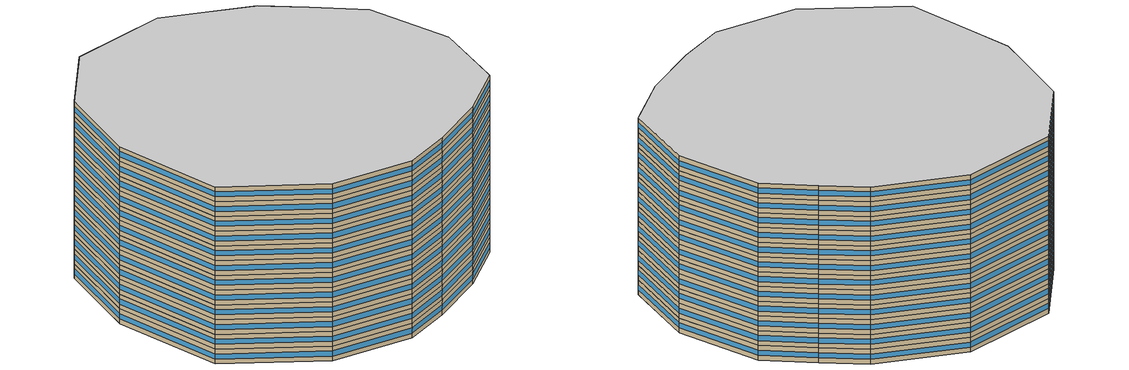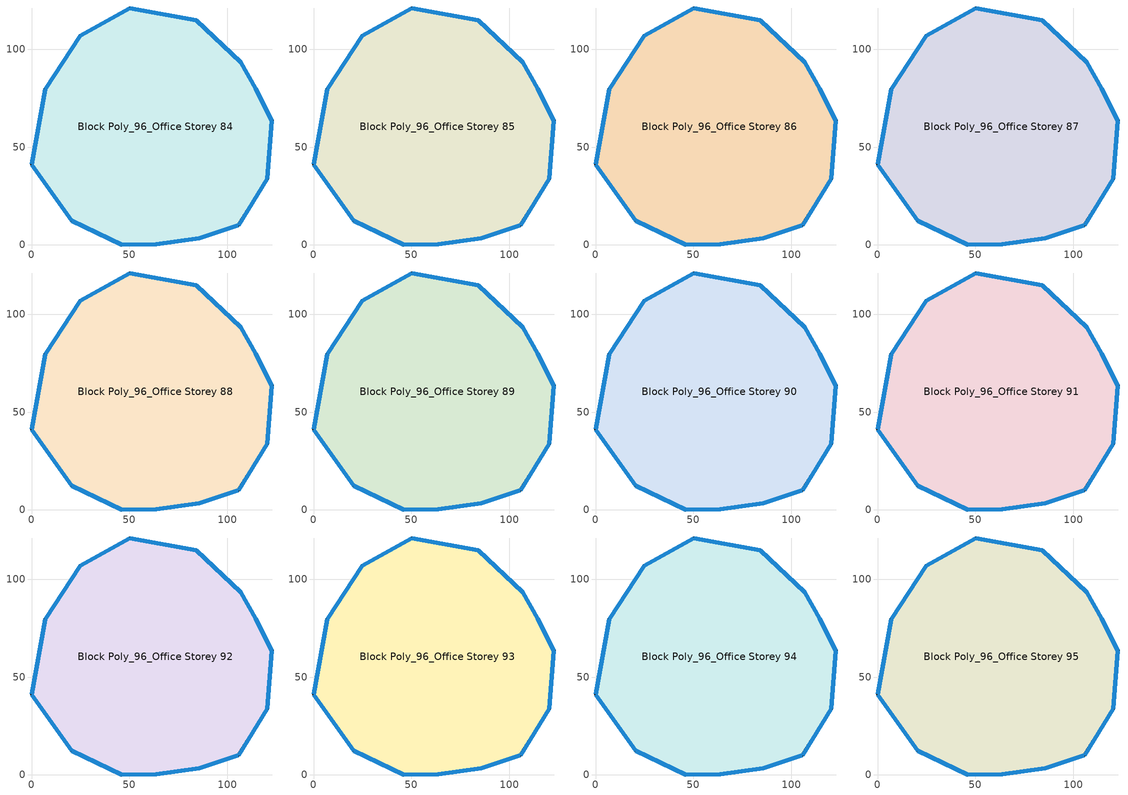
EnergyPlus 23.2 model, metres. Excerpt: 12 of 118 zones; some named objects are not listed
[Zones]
Block Poly_96_Office Storey 84
 floor to Block Poly_96_Office Storey 83 (HSCWZ_Public&Industrial_1995_FloorSlab): 106.93,93.41 114.46,79.78 122.81,63.48 120.31,33.81 105.7,10.06 85.61,3.34 63.75,0.43 46.12,0 20.57,12.32 0,41.09 7.09,79.47 24.8,106.83 50.24,121.01 84.16,114.79 z420
 wall outside (HSCWZ_Public&Industrial_1995_ExtWall): 50.24,121.01 24.8,106.83 7.09,79.47 0,41.09 20.57,12.32 46.12,0 63.75,0.43 85.61,3.34 105.7,10.06 120.31,33.81 122.81,63.48 114.46,79.78 106.93,93.41 84.16,114.79 50.24,121.01 z420:425
 window (HSCWZ_Public&Industrial_1995_Win): 50.23,121 24.82,106.84 / 24.79,106.82 7.1,79.48 / 7.09,79.45 0,41.11 / 0.01,41.08 20.56,12.33 / 20.58,12.31 46.11,0.01 / 46.13,0 63.74,0.43 / 63.76,0.43 85.59,3.34 / 85.62,3.35 105.69,10.05 / 105.71,10.07 120.31,33.79 / 120.32,33.82 122.81,63.47 / 122.81,63.49 114.46,79.78 / 114.46,79.79 106.93,93.41 / 106.92,93.42 84.18,114.78 / 84.15,114.79 50.26,121.01 z421.62:423.38
Block Poly_96_Office Storey 85
 floor to Block Poly_96_Office Storey 84 (HSCWZ_Public&Industrial_1995_FloorSlab): 106.93,93.41 114.46,79.78 122.81,63.48 120.31,33.81 105.7,10.06 85.61,3.34 63.75,0.43 46.12,0 20.57,12.32 0,41.09 7.09,79.47 24.8,106.83 50.24,121.01 84.16,114.79 z425
 wall outside (HSCWZ_Public&Industrial_1995_ExtWall): 50.24,121.01 24.8,106.83 7.09,79.47 0,41.09 20.57,12.32 46.12,0 63.75,0.43 85.61,3.34 105.7,10.06 120.31,33.81 122.81,63.48 114.46,79.78 106.93,93.41 84.16,114.79 50.24,121.01 z425:430
 window (HSCWZ_Public&Industrial_1995_Win): 50.23,121 24.82,106.84 / 24.79,106.82 7.1,79.48 / 7.09,79.45 0,41.11 / 0.01,41.08 20.56,12.33 / 20.58,12.31 46.11,0.01 / 46.13,0 63.74,0.43 / 63.76,0.43 85.59,3.34 / 85.62,3.35 105.69,10.05 / 105.71,10.07 120.31,33.79 / 120.32,33.82 122.81,63.47 / 122.81,63.49 114.46,79.78 / 114.46,79.79 106.93,93.41 / 106.92,93.42 84.18,114.78 / 84.15,114.79 50.26,121.01 z426.62:428.38
Block Poly_96_Office Storey 86
 floor to Block Poly_96_Office Storey 85 (HSCWZ_Public&Industrial_1995_FloorSlab): 106.93,93.41 114.46,79.78 122.81,63.48 120.31,33.81 105.7,10.06 85.61,3.34 63.75,0.43 46.12,0 20.57,12.32 0,41.09 7.09,79.47 24.8,106.83 50.24,121.01 84.16,114.79 z430
 wall outside (HSCWZ_Public&Industrial_1995_ExtWall): 50.24,121.01 24.8,106.83 7.09,79.47 0,41.09 20.57,12.32 46.12,0 63.75,0.43 85.61,3.34 105.7,10.06 120.31,33.81 122.81,63.48 114.46,79.78 106.93,93.41 84.16,114.79 50.24,121.01 z430:435
 window (HSCWZ_Public&Industrial_1995_Win): 50.23,121 24.82,106.84 / 24.79,106.82 7.1,79.48 / 7.09,79.45 0,41.11 / 0.01,41.08 20.56,12.33 / 20.58,12.31 46.11,0.01 / 46.13,0 63.74,0.43 / 63.76,0.43 85.59,3.34 / 85.62,3.35 105.69,10.05 / 105.71,10.07 120.31,33.79 / 120.32,33.82 122.81,63.47 / 122.81,63.49 114.46,79.78 / 114.46,79.79 106.93,93.41 / 106.92,93.42 84.18,114.78 / 84.15,114.79 50.26,121.01 z431.62:433.38
Block Poly_96_Office Storey 87
 floor to Block Poly_96_Office Storey 86 (HSCWZ_Public&Industrial_1995_FloorSlab): 106.93,93.41 114.46,79.78 122.81,63.48 120.31,33.81 105.7,10.06 85.61,3.34 63.75,0.43 46.12,0 20.57,12.32 0,41.09 7.09,79.47 24.8,106.83 50.24,121.01 84.16,114.79 z435
 wall outside (HSCWZ_Public&Industrial_1995_ExtWall): 50.24,121.01 24.8,106.83 7.09,79.47 0,41.09 20.57,12.32 46.12,0 63.75,0.43 85.61,3.34 105.7,10.06 120.31,33.81 122.81,63.48 114.46,79.78 106.93,93.41 84.16,114.79 50.24,121.01 z435:440
 window (HSCWZ_Public&Industrial_1995_Win): 50.23,121 24.82,106.84 / 24.79,106.82 7.1,79.48 / 7.09,79.45 0,41.11 / 0.01,41.08 20.56,12.33 / 20.58,12.31 46.11,0.01 / 46.13,0 63.74,0.43 / 63.76,0.43 85.59,3.34 / 85.62,3.35 105.69,10.05 / 105.71,10.07 120.31,33.79 / 120.32,33.82 122.81,63.47 / 122.81,63.49 114.46,79.78 / 114.46,79.79 106.93,93.41 / 106.92,93.42 84.18,114.78 / 84.15,114.79 50.26,121.01 z436.62:438.38
Block Poly_96_Office Storey 88
 floor to Block Poly_96_Office Storey 87 (HSCWZ_Public&Industrial_1995_FloorSlab): 106.93,93.41 114.46,79.78 122.81,63.48 120.31,33.81 105.7,10.06 85.61,3.34 63.75,0.43 46.12,0 20.57,12.32 0,41.09 7.09,79.47 24.8,106.83 50.24,121.01 84.16,114.79 z440
 wall outside (HSCWZ_Public&Industrial_1995_ExtWall): 50.24,121.01 24.8,106.83 7.09,79.47 0,41.09 20.57,12.32 46.12,0 63.75,0.43 85.61,3.34 105.7,10.06 120.31,33.81 122.81,63.48 114.46,79.78 106.93,93.41 84.16,114.79 50.24,121.01 z440:445
 window (HSCWZ_Public&Industrial_1995_Win): 50.23,121 24.82,106.84 / 24.79,106.82 7.1,79.48 / 7.09,79.45 0,41.11 / 0.01,41.08 20.56,12.33 / 20.58,12.31 46.11,0.01 / 46.13,0 63.74,0.43 / 63.76,0.43 85.59,3.34 / 85.62,3.35 105.69,10.05 / 105.71,10.07 120.31,33.79 / 120.32,33.82 122.81,63.47 / 122.81,63.49 114.46,79.78 / 114.46,79.79 106.93,93.41 / 106.92,93.42 84.18,114.78 / 84.15,114.79 50.26,121.01 z441.62:443.38
Block Poly_96_Office Storey 89
 floor to Block Poly_96_Office Storey 88 (HSCWZ_Public&Industrial_1995_FloorSlab): 106.93,93.41 114.46,79.78 122.81,63.48 120.31,33.81 105.7,10.06 85.61,3.34 63.75,0.43 46.12,0 20.57,12.32 0,41.09 7.09,79.47 24.8,106.83 50.24,121.01 84.16,114.79 z445
 wall outside (HSCWZ_Public&Industrial_1995_ExtWall): 50.24,121.01 24.8,106.83 7.09,79.47 0,41.09 20.57,12.32 46.12,0 63.75,0.43 85.61,3.34 105.7,10.06 120.31,33.81 122.81,63.48 114.46,79.78 106.93,93.41 84.16,114.79 50.24,121.01 z445:450
 window (HSCWZ_Public&Industrial_1995_Win): 50.23,121 24.82,106.84 / 24.79,106.82 7.1,79.48 / 7.09,79.45 0,41.11 / 0.01,41.08 20.56,12.33 / 20.58,12.31 46.11,0.01 / 46.13,0 63.74,0.43 / 63.76,0.43 85.59,3.34 / 85.62,3.35 105.69,10.05 / 105.71,10.07 120.31,33.79 / 120.32,33.82 122.81,63.47 / 122.81,63.49 114.46,79.78 / 114.46,79.79 106.93,93.41 / 106.92,93.42 84.18,114.78 / 84.15,114.79 50.26,121.01 z446.62:448.38
Block Poly_96_Office Storey 90
 floor to Block Poly_96_Office Storey 89 (HSCWZ_Public&Industrial_1995_FloorSlab): 106.93,93.41 114.46,79.78 122.81,63.48 120.31,33.81 105.7,10.06 85.61,3.34 63.75,0.43 46.12,0 20.57,12.32 0,41.09 7.09,79.47 24.8,106.83 50.24,121.01 84.16,114.79 z450
 wall outside (HSCWZ_Public&Industrial_1995_ExtWall): 50.24,121.01 24.8,106.83 7.09,79.47 0,41.09 20.57,12.32 46.12,0 63.75,0.43 85.61,3.34 105.7,10.06 120.31,33.81 122.81,63.48 114.46,79.78 106.93,93.41 84.16,114.79 50.24,121.01 z450:455
 window (HSCWZ_Public&Industrial_1995_Win): 50.23,121 24.82,106.84 / 24.79,106.82 7.1,79.48 / 7.09,79.45 0,41.11 / 0.01,41.08 20.56,12.33 / 20.58,12.31 46.11,0.01 / 46.13,0 63.74,0.43 / 63.76,0.43 85.59,3.34 / 85.62,3.35 105.69,10.05 / 105.71,10.07 120.31,33.79 / 120.32,33.82 122.81,63.47 / 122.81,63.49 114.46,79.78 / 114.46,79.79 106.93,93.41 / 106.92,93.42 84.18,114.78 / 84.15,114.79 50.26,121.01 z451.62:453.38
Block Poly_96_Office Storey 91
 floor to Block Poly_96_Office Storey 90 (HSCWZ_Public&Industrial_1995_FloorSlab): 106.93,93.41 114.46,79.78 122.81,63.48 120.31,33.81 105.7,10.06 85.61,3.34 63.75,0.43 46.12,0 20.57,12.32 0,41.09 7.09,79.47 24.8,106.83 50.24,121.01 84.16,114.79 z455
 wall outside (HSCWZ_Public&Industrial_1995_ExtWall): 50.24,121.01 24.8,106.83 7.09,79.47 0,41.09 20.57,12.32 46.12,0 63.75,0.43 85.61,3.34 105.7,10.06 120.31,33.81 122.81,63.48 114.46,79.78 106.93,93.41 84.16,114.79 50.24,121.01 z455:460
 window (HSCWZ_Public&Industrial_1995_Win): 50.23,121 24.82,106.84 / 24.79,106.82 7.1,79.48 / 7.09,79.45 0,41.11 / 0.01,41.08 20.56,12.33 / 20.58,12.31 46.11,0.01 / 46.13,0 63.74,0.43 / 63.76,0.43 85.59,3.34 / 85.62,3.35 105.69,10.05 / 105.71,10.07 120.31,33.79 / 120.32,33.82 122.81,63.47 / 122.81,63.49 114.46,79.78 / 114.46,79.79 106.93,93.41 / 106.92,93.42 84.18,114.78 / 84.15,114.79 50.26,121.01 z456.62:458.38
Block Poly_96_Office Storey 92
 floor to Block Poly_96_Office Storey 91 (HSCWZ_Public&Industrial_1995_FloorSlab): 106.93,93.41 114.46,79.78 122.81,63.48 120.31,33.81 105.7,10.06 85.61,3.34 63.75,0.43 46.12,0 20.57,12.32 0,41.09 7.09,79.47 24.8,106.83 50.24,121.01 84.16,114.79 z460
 wall outside (HSCWZ_Public&Industrial_1995_ExtWall): 50.24,121.01 24.8,106.83 7.09,79.47 0,41.09 20.57,12.32 46.12,0 63.75,0.43 85.61,3.34 105.7,10.06 120.31,33.81 122.81,63.48 114.46,79.78 106.93,93.41 84.16,114.79 50.24,121.01 z460:465
 window (HSCWZ_Public&Industrial_1995_Win): 50.23,121 24.82,106.84 / 24.79,106.82 7.1,79.48 / 7.09,79.45 0,41.11 / 0.01,41.08 20.56,12.33 / 20.58,12.31 46.11,0.01 / 46.13,0 63.74,0.43 / 63.76,0.43 85.59,3.34 / 85.62,3.35 105.69,10.05 / 105.71,10.07 120.31,33.79 / 120.32,33.82 122.81,63.47 / 122.81,63.49 114.46,79.78 / 114.46,79.79 106.93,93.41 / 106.92,93.42 84.18,114.78 / 84.15,114.79 50.26,121.01 z461.62:463.38
Block Poly_96_Office Storey 93
 floor to Block Poly_96_Office Storey 92 (HSCWZ_Public&Industrial_1995_FloorSlab): 106.93,93.41 114.46,79.78 122.81,63.48 120.31,33.81 105.7,10.06 85.61,3.34 63.75,0.43 46.12,0 20.57,12.32 0,41.09 7.09,79.47 24.8,106.83 50.24,121.01 84.16,114.79 z465
 wall outside (HSCWZ_Public&Industrial_1995_ExtWall): 50.24,121.01 24.8,106.83 7.09,79.47 0,41.09 20.57,12.32 46.12,0 63.75,0.43 85.61,3.34 105.7,10.06 120.31,33.81 122.81,63.48 114.46,79.78 106.93,93.41 84.16,114.79 50.24,121.01 z465:470
 window (HSCWZ_Public&Industrial_1995_Win): 50.23,121 24.82,106.84 / 24.79,106.82 7.1,79.48 / 7.09,79.45 0,41.11 / 0.01,41.08 20.56,12.33 / 20.58,12.31 46.11,0.01 / 46.13,0 63.74,0.43 / 63.76,0.43 85.59,3.34 / 85.62,3.35 105.69,10.05 / 105.71,10.07 120.31,33.79 / 120.32,33.82 122.81,63.47 / 122.81,63.49 114.46,79.78 / 114.46,79.79 106.93,93.41 / 106.92,93.42 84.18,114.78 / 84.15,114.79 50.26,121.01 z466.62:468.38
Block Poly_96_Office Storey 94
 floor to Block Poly_96_Office Storey 93 (HSCWZ_Public&Industrial_1995_FloorSlab): 106.93,93.41 114.46,79.78 122.81,63.48 120.31,33.81 105.7,10.06 85.61,3.34 63.75,0.43 46.12,0 20.57,12.32 0,41.09 7.09,79.47 24.8,106.83 50.24,121.01 84.16,114.79 z470
 wall outside (HSCWZ_Public&Industrial_1995_ExtWall): 50.24,121.01 24.8,106.83 7.09,79.47 0,41.09 20.57,12.32 46.12,0 63.75,0.43 85.61,3.34 105.7,10.06 120.31,33.81 122.81,63.48 114.46,79.78 106.93,93.41 84.16,114.79 50.24,121.01 z470:475
 window (HSCWZ_Public&Industrial_1995_Win): 50.23,121 24.82,106.84 / 24.79,106.82 7.1,79.48 / 7.09,79.45 0,41.11 / 0.01,41.08 20.56,12.33 / 20.58,12.31 46.11,0.01 / 46.13,0 63.74,0.43 / 63.76,0.43 85.59,3.34 / 85.62,3.35 105.69,10.05 / 105.71,10.07 120.31,33.79 / 120.32,33.82 122.81,63.47 / 122.81,63.49 114.46,79.78 / 114.46,79.79 106.93,93.41 / 106.92,93.42 84.18,114.78 / 84.15,114.79 50.26,121.01 z471.62:473.38
Block Poly_96_Office Storey 95
 floor to Block Poly_96_Office Storey 94 (HSCWZ_Public&Industrial_1995_FloorSlab): 106.93,93.41 114.46,79.78 122.81,63.48 120.31,33.81 105.7,10.06 85.61,3.34 63.75,0.43 46.12,0 20.57,12.32 0,41.09 7.09,79.47 24.8,106.83 50.24,121.01 84.16,114.79 z475
 wall outside (HSCWZ_Public&Industrial_1995_ExtWall): 50.24,121.01 24.8,106.83 7.09,79.47 0,41.09 20.57,12.32 46.12,0 63.75,0.43 85.61,3.34 105.7,10.06 120.31,33.81 122.81,63.48 114.46,79.78 106.93,93.41 84.16,114.79 50.24,121.01 z475:480
 window (HSCWZ_Public&Industrial_1995_Win): 50.23,121 24.82,106.84 / 24.79,106.82 7.1,79.48 / 7.09,79.45 0,41.11 / 0.01,41.08 20.56,12.33 / 20.58,12.31 46.11,0.01 / 46.13,0 63.74,0.43 / 63.76,0.43 85.59,3.34 / 85.62,3.35 105.69,10.05 / 105.71,10.07 120.31,33.79 / 120.32,33.82 122.81,63.47 / 122.81,63.49 114.46,79.78 / 114.46,79.79 106.93,93.41 / 106.92,93.42 84.18,114.78 / 84.15,114.79 50.26,121.01 z476.62:478.38
 ceiling to Block Poly_96_Office Storey 96 (HSCWZ_Public&Industrial_1995_FloorSlab): 105.7,10.06 120.31,33.81 122.81,63.48 114.46,79.78 106.93,93.41 84.16,114.79 50.24,121.01 24.8,106.83 7.09,79.47 0,41.09 20.57,12.32 46.12,0 63.75,0.43 85.61,3.34 z480
[BUILDING]
shang4hai3shi4_Office_4_6_1995: North Axis=0; Terrain=City; Loads Convergence Tolerance Value=0.04; Temperature Convergence Tolerance Value=0.4; Solar Distribution=FullExterior; Maximum Number of Warmup Days=25; Minimum Number of Warmup Days=1
[MATERIAL] Thermal Absorptance=0.9; Solar Absorptance=0.7; Visible Absorptance=0.7
Name | Roughness | Thickness | Conductivity | Density | Specific Heat
Concrete | MediumRough | 0.1 | 1.7 | 2240 | 900
Brick | MediumRough | 0.1 | 0.72 | 1920 | 840
Tile | Smooth | 0.02 | 1.3 | 2200 | 900
Insulation 0.011 | Rough | 0.011 | 0.04 | 40 | 1500
Insulation 0.021 | Rough | 0.021 | 0.04 | 40 | 1500
[WINDOWMATERIAL:SIMPLEGLAZINGSYSTEM]
HSCWZ_Public&Industrial_1995_Win_material: UFactor=4.5; Solar Heat Gain Coefficient=0.6025
[CONSTRUCTION]
HSCWZ_Public&Industrial_1995_FloorSlab: Tile, Concrete, Insulation 0.021, Concrete, Tile
HSCWZ_Public&Industrial_1995_Win: HSCWZ_Public&Industrial_1995_Win_material
HSCWZ_Public&Industrial_1995_ExtWall: Brick, Concrete, Insulation 0.011
[ZONE] Type=1; Multiplier=1; Ceiling Height=autocalculate; Volume=autocalculate; Floor Area=autocalculate; Part of Total Floor Area=Yes
Block Poly_96_Office Storey 84; Block Poly_96_Office Storey 85; Block Poly_96_Office Storey 86; Block Poly_96_Office Storey 87; Block Poly_96_Office Storey 88; Block Poly_96_Office Storey 89; Block Poly_96_Office Storey 90; Block Poly_96_Office Storey 91; Block Poly_96_Office Storey 92; Block Poly_96_Office Storey 93; Block Poly_96_Office Storey 94; Block Poly_96_Office Storey 95
[PEOPLE] Number of People Schedule=People_Schedule; Number of People Calculation Method=Area/Person; Floor Area per Person=17; Fraction Radiant=0.3; Sensible Heat Fraction=autocalculate; Activity Level Schedule=CN_GenericActivityLevel; Carbon Dioxide Generation Rate=3.82e-08; Enable ASHRAE 55 Comfort Warnings=No; Mean Radiant Temperature Calculation Type=ZoneAveraged; Clothing Insulation Calculation Method=ClothingInsulationSchedule; Cold Stress Temperature Threshold=15.56; Heat Stress Temperature Threshold=30
Name | Zone or ZoneList or Space or SpaceList
People_Block Poly_96_Office Storey 84 | Block Poly_96_Office Storey 84
People_Block Poly_96_Office Storey 85 | Block Poly_96_Office Storey 85
People_Block Poly_96_Office Storey 86 | Block Poly_96_Office Storey 86
People_Block Poly_96_Office Storey 87 | Block Poly_96_Office Storey 87
People_Block Poly_96_Office Storey 88 | Block Poly_96_Office Storey 88
People_Block Poly_96_Office Storey 89 | Block Poly_96_Office Storey 89
People_Block Poly_96_Office Storey 90 | Block Poly_96_Office Storey 90
People_Block Poly_96_Office Storey 91 | Block Poly_96_Office Storey 91
People_Block Poly_96_Office Storey 92 | Block Poly_96_Office Storey 92
People_Block Poly_96_Office Storey 93 | Block Poly_96_Office Storey 93
People_Block Poly_96_Office Storey 94 | Block Poly_96_Office Storey 94
People_Block Poly_96_Office Storey 95 | Block Poly_96_Office Storey 95
[LIGHTS] Schedule=Lights_Schedule; Design Level Calculation Method=Watts/Area; Watts per Zone Floor Area=11; Return Air Fraction=0; Fraction Radiant=0; Fraction Visible=0; Fraction Replaceable=1; EndUse Subcategory=General; Return Air Fraction Calculated from Plenum Temperature=No; Return Air Fraction Function of Plenum Temperature Coefficient 1=0; Return Air Fraction Function of Plenum Temperature Coefficient 2=0
Name | Zone or ZoneList or Space or SpaceList
Lights_Block Poly_96_Office Storey 84 | Block Poly_96_Office Storey 84
Lights_Block Poly_96_Office Storey 85 | Block Poly_96_Office Storey 85
Lights_Block Poly_96_Office Storey 86 | Block Poly_96_Office Storey 86
Lights_Block Poly_96_Office Storey 87 | Block Poly_96_Office Storey 87
Lights_Block Poly_96_Office Storey 88 | Block Poly_96_Office Storey 88
Lights_Block Poly_96_Office Storey 89 | Block Poly_96_Office Storey 89
Lights_Block Poly_96_Office Storey 90 | Block Poly_96_Office Storey 90
Lights_Block Poly_96_Office Storey 91 | Block Poly_96_Office Storey 91
Lights_Block Poly_96_Office Storey 92 | Block Poly_96_Office Storey 92
Lights_Block Poly_96_Office Storey 93 | Block Poly_96_Office Storey 93
Lights_Block Poly_96_Office Storey 94 | Block Poly_96_Office Storey 94
Lights_Block Poly_96_Office Storey 95 | Block Poly_96_Office Storey 95
[ELECTRICEQUIPMENT] Schedule=ElectricEquipment_Schedule; Design Level Calculation Method=Watts/Area; Watts per Zone Floor Area=10; Fraction Latent=0; Fraction Radiant=0; Fraction Lost=0; EndUse Subcategory=General
Name | Zone or ZoneList or Space or SpaceList
ElectricEquipment_Block Poly_96_Office Storey 84 | Block Poly_96_Office Storey 84
ElectricEquipment_Block Poly_96_Office Storey 85 | Block Poly_96_Office Storey 85
ElectricEquipment_Block Poly_96_Office Storey 86 | Block Poly_96_Office Storey 86
ElectricEquipment_Block Poly_96_Office Storey 87 | Block Poly_96_Office Storey 87
ElectricEquipment_Block Poly_96_Office Storey 88 | Block Poly_96_Office Storey 88
ElectricEquipment_Block Poly_96_Office Storey 89 | Block Poly_96_Office Storey 89
ElectricEquipment_Block Poly_96_Office Storey 90 | Block Poly_96_Office Storey 90
ElectricEquipment_Block Poly_96_Office Storey 91 | Block Poly_96_Office Storey 91
ElectricEquipment_Block Poly_96_Office Storey 92 | Block Poly_96_Office Storey 92
ElectricEquipment_Block Poly_96_Office Storey 93 | Block Poly_96_Office Storey 93
ElectricEquipment_Block Poly_96_Office Storey 94 | Block Poly_96_Office Storey 94
ElectricEquipment_Block Poly_96_Office Storey 95 | Block Poly_96_Office Storey 95
[ZONEINFILTRATION:DESIGNFLOWRATE] Schedule=AirEx_ConditionedTime_Schedule; Design Flow Rate Calculation Method=AirChanges/Hour; Air Changes per Hour=1; Constant Term Coefficient=1; Temperature Term Coefficient=0; Velocity Term Coefficient=0; Velocity Squared Term Coefficient=0
Name | Zone or ZoneList or Space or SpaceList
Infil 85 | Block Poly_96_Office Storey 84
Infil 86 | Block Poly_96_Office Storey 85
Infil 87 | Block Poly_96_Office Storey 86
Infil 88 | Block Poly_96_Office Storey 87
Infil 89 | Block Poly_96_Office Storey 88
Infil 90 | Block Poly_96_Office Storey 89
Infil 91 | Block Poly_96_Office Storey 90
Infil 92 | Block Poly_96_Office Storey 91
Infil 93 | Block Poly_96_Office Storey 92
Infil 94 | Block Poly_96_Office Storey 93
Infil 95 | Block Poly_96_Office Storey 94
Infil 96 | Block Poly_96_Office Storey 95
[HVACTEMPLATE:ZONE:IDEALLOADSAIRSYSTEM] Template Thermostat=HVACTemp; System Availability Schedule=HVAC_ConditionedTime_Schedule; Maximum Heating Supply Air Temperature=50; Minimum Cooling Supply Air Temperature=13; Maximum Heating Supply Air Humidity Ratio=0.0156; Minimum Cooling Supply Air Humidity Ratio=0.0077; Heating Limit=NoLimit; Cooling Limit=NoLimit; Heating Availability Schedule=Heating_Period_Schedule; Cooling Availability Schedule=Cooling_Period_Schedule; Dehumidification Control Type=ConstantSensibleHeatRatio; Cooling Sensible Heat Ratio=0.7; Dehumidification Setpoint=60; Humidification Control Type=None; Humidification Setpoint=30; Outdoor Air Method=None; Outdoor Air Flow Rate per Person=0.00944; Outdoor Air Flow Rate per Zone Floor Area=0; Outdoor Air Flow Rate per Zone=0; Demand Controlled Ventilation Type=None; Outdoor Air Economizer Type=NoEconomizer; Heat Recovery Type=None; Sensible Heat Recovery Effectiveness=0.7; Latent Heat Recovery Effectiveness=0.65
Block Poly_96_Office Storey 84; Block Poly_96_Office Storey 85; Block Poly_96_Office Storey 86; Block Poly_96_Office Storey 87; Block Poly_96_Office Storey 88; Block Poly_96_Office Storey 89; Block Poly_96_Office Storey 90; Block Poly_96_Office Storey 91; Block Poly_96_Office Storey 92; Block Poly_96_Office Storey 93; Block Poly_96_Office Storey 94; Block Poly_96_Office Storey 95
[SCHEDULE:COMPACT]
People_Schedule; Lights_Schedule: Through: 12/31, For: Weekdays, Until: 07:00, 0, Until: 08:00, 0.1, Until: 09:00, 0.5, Until: 12:00, 0.95, Until: 14:00, 0.8, Until: 18:00, 0.95, Until: 20:00, 0.3, Until: 24:00, 0, For: AllOtherDays, Until: 24:00, 0
ElectricEquipment_Schedule: Through: 12/31, For: Weekdays, Until: 07:00, 0, Until: 08:00, 0.1, Until: 09:00, 0.5, Until: 12:00, 0.95, Until: 14:00, 0.5, Until: 18:00, 0.95, Until: 20:00, 0.3, Until: 24:00, 0, For: AllOtherDays, Until: 24:00, 0
Heating_Period_Schedule: Through: 04/15, For: AllDays, Until: 24:00, 1, Through: 11/01, For: AllDays, Until: 24:00, 0, Through: 12/31, For: AllDays, Until: 24:00, 1
Cooling_Period_Schedule: Through: 04/15, For: AllDays, Until: 24:00, 0, Through: 10/31, For: AllDays, Until: 24:00, 1, Through: 12/31, For: AllDays, Until: 24:00, 0
HVAC_ConditionedTime_Schedule: Through: 12/31, For: Weekdays, Until: 08:00, 0, Until: 18:00, 1, Until: 24:00, 0, For: AllOtherDays, Until: 24:00, 0
AirEx_ConditionedTime_Schedule: Through: 12/31, For: Weekdays, Until: 07:00, 0, Until: 20:00, 1.5, Until: 24:00, 0, For: AllOtherDays, Until: 24:00, 0
CN_GenericActivityLevel: Through: 12/31, For: Weekdays, Until: 08:00, 80, Until: 18:00, 120, Until: 24:00, 80, For: AllOtherDays, Until: 24:00, 80
